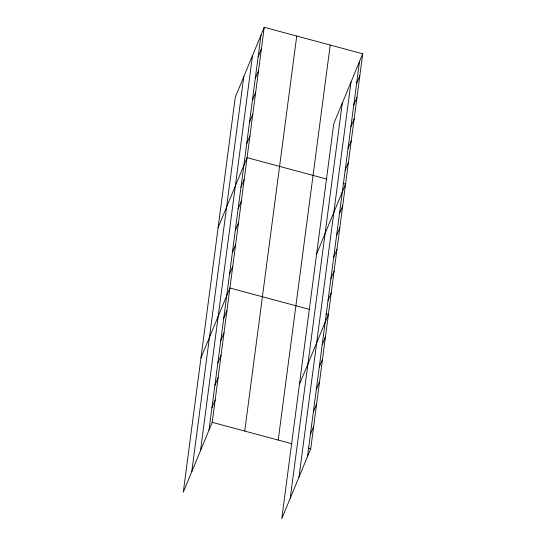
<?xml version="1.0" encoding="UTF-8"?>
<svg xmlns="http://www.w3.org/2000/svg" width="546" height="546" viewBox="0 0 546 546"><rect width="100%" height="100%" fill="white"/><g stroke="black" fill="none" stroke-linecap="round" stroke-linejoin="round"><path stroke-width="0.82" d="M191.769 471.73L243.769 76.706M200.512 450.627L252.511 55.603M208.995 430.146L260.995 35.121M264.237 27.3L235.285 97.188L183.285 492.212L212.23 422.324L264.237 27.3L362.715 53.788L310.715 448.812L281.763 518.7L333.77 123.676L362.715 53.788M244.731 431.06L296.737 36.043M278.214 440.069L330.221 45.045M290.247 498.218L342.253 103.194M298.99 477.115L350.996 82.091M307.473 456.627L359.48 61.602M258.135 56.845L261.377 49.024M255.275 78.569L258.517 70.755M252.416 100.3L255.658 92.479M249.556 122.024L252.798 114.203M246.696 143.748L249.938 135.934M218.127 227.545L247.079 157.657L326.87 179.115M240.977 187.203L244.212 179.381M238.117 208.927L241.352 201.112M235.258 230.658L238.493 222.836M232.398 252.382L235.633 244.56M229.538 274.106L232.773 266.291M200.962 357.903L229.914 288.015L309.705 309.473M223.73 318.222L226.965 310.401M220.782 340.602L224.024 332.787M217.834 362.988L221.075 355.166M214.885 385.374L218.127 377.552M211.944 407.76L215.179 399.938M356.62 83.333L359.855 75.512M353.76 105.057L356.995 97.236M350.894 126.781L354.136 118.967M348.034 148.512L351.276 140.691M345.174 170.236L348.416 162.415M316.605 254.033L345.557 184.145L343.12 183.49M339.455 213.691L342.697 205.869M336.595 235.415L339.837 227.593M333.736 257.139L336.978 249.324M330.876 278.87L334.118 271.048M328.016 300.593L331.251 292.772M299.447 384.391L328.392 314.503L325.955 313.848M322.208 344.703L325.45 336.889M319.26 367.089L322.502 359.268M316.318 389.475L319.553 381.654M313.37 411.861L316.605 404.04M310.421 434.241L313.663 426.426M212.23 422.324L292.028 443.782M308.278 448.157L310.715 448.812"/></g></svg>
